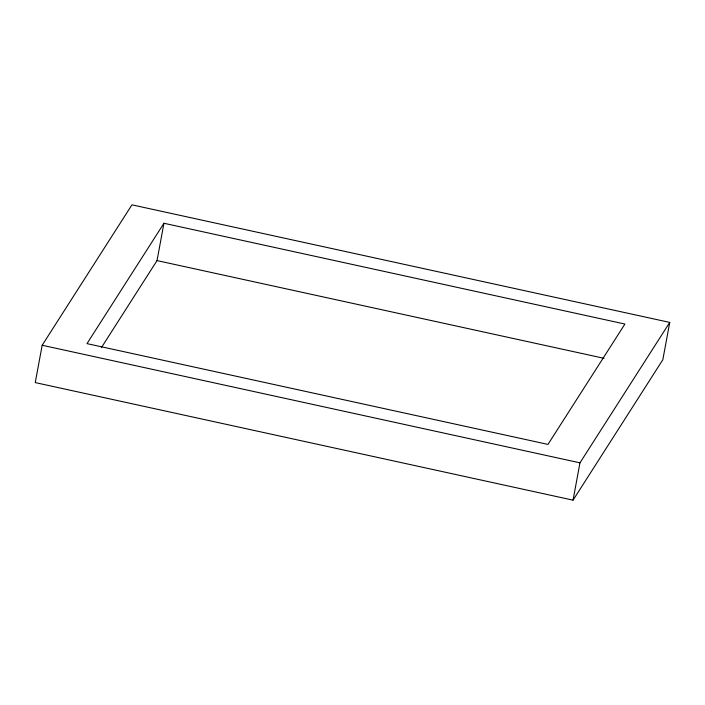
<?xml version="1.0" encoding="UTF-8"?>
<svg xmlns="http://www.w3.org/2000/svg" width="705" height="705" viewBox="0 0 705 705"><rect width="100%" height="100%" fill="white"/><g stroke="black" fill="none" stroke-linecap="round" stroke-linejoin="round"><path stroke-width="1.06" d="M42.168 345.256L35.25 382.586L573.05 500.162L662.832 359.744L669.75 322.414L131.95 204.838L42.168 345.256L579.968 462.833L669.75 322.414M101.388 347.627L157.03 260.594L163.948 223.265L624.921 324.044L547.97 444.406L86.997 343.626L163.948 223.265M573.05 500.162L579.968 462.833M157.03 260.594L604.035 358.316"/></g></svg>
